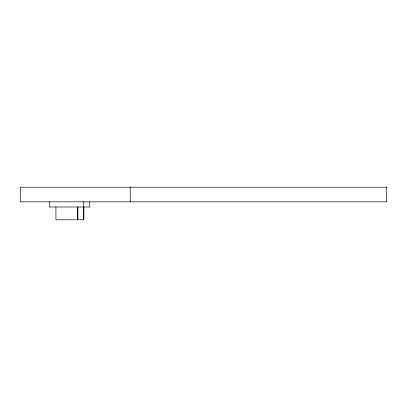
<?xml version="1.0" encoding="UTF-8"?>
<svg xmlns="http://www.w3.org/2000/svg" width="407" height="407" viewBox="0 0 407 407"><rect width="100%" height="100%" fill="white"/><g stroke="black" fill="none" stroke-linecap="round" stroke-linejoin="round"><path stroke-width="0.61" d="M130.24 187.205L130.24 201.857M89.744 201.857L89.744 206.985L49.328 206.985L49.328 201.857M83.898 206.985L83.898 219.785M83.761 201.857L83.761 206.985M83.328 207.214L83.328 219.795L55.937 219.795L55.937 206.985M77.915 206.985L77.915 219.785M77.345 207.214L77.345 219.795M386.65 187.205L20.35 187.205L20.35 201.857L386.65 201.857L386.65 187.205"/></g></svg>
